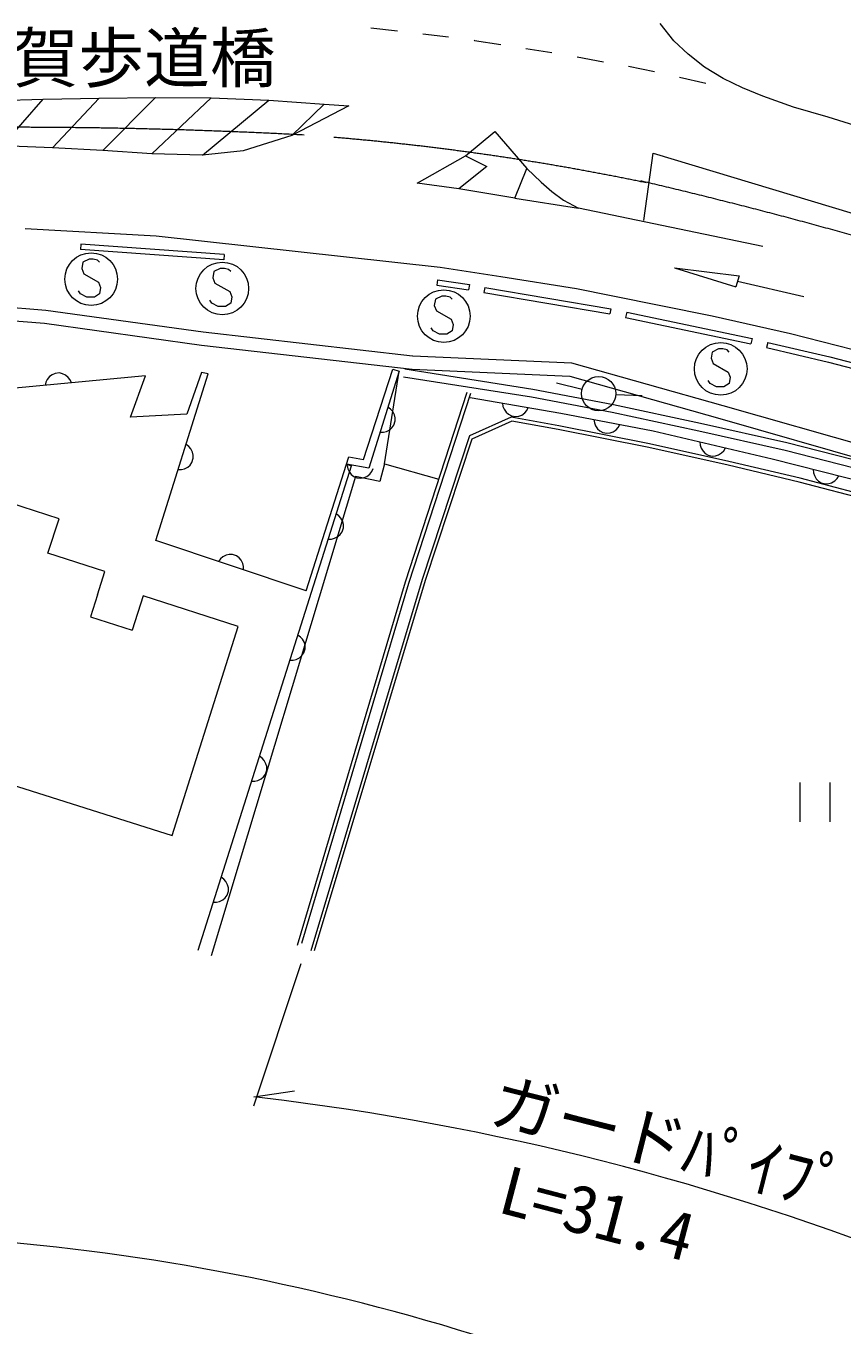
# Model space of a CAD drawing. Units: millimetres, scale not verified. Extents: x 40000 to 680000, y 20000 to 380000.
# Drawn here: x 219287 to 250293, y 264228 to 313564 of the extents above; entities that cross this region are included whole.
import ezdxf
from ezdxf.enums import TextEntityAlignment as Align

# ---------------------------------------------------------------- set-up
doc = ezdxf.new("R2010")
doc.units = ezdxf.units.MM
doc.header["$LTSCALE"] = 1000
doc.linetypes.add('CHAIN', pattern=[18.5, 12, -1.5, 3.5, -1.5])
for name, color, linetype, lineweight in [('M-BGD', 7, 'Continuous', 13), ('M-BGD-EXST', 7, 'Continuous', 13), ('M-BMK', 2, 'CHAIN', 13), ('M-STR-HTXT', 7, 'Continuous', 13), ('M-STR-STRC', 7, 'Continuous', 13)]:
    doc.layers.add(name, color=color, linetype=linetype, lineweight=lineweight)
doc.styles.add('ＭＳ ゴシック', font='')
doc.styles.get('ＭＳ ゴシック').set_extended_font_data('MS Gothic')

msp = doc.modelspace()

# ---------------------------------------------------------------- linework, layer by layer
at = {"layer": 'M-BGD'}
for p, q in [((232386, 313490), (233399, 313384)), ((243904, 312998), (243377, 313662)), ((234371, 313269), (235347, 313151)), ((236311, 313025), (236333, 313018)), ((236333, 313018), (237334, 312857)), ((244450, 312492), (243904, 312998)), ((238278, 312712), (239272, 312558)), ((240232, 312395), (241236, 312203)), ((245070, 311997), (244450, 312492)), ((242177, 312037), (243167, 311832)), ((245776, 311574), (245070, 311997)), ((244116, 311616), (245118, 311388)), ((246510, 311218), (245776, 311574)), ((219941, 310788), (222070, 310826)), ((220289, 308940), (222070, 310826)), ((222070, 310826), (224204, 310842)), ((222209, 308835), (224204, 310842)), ((224067, 308714), (226326, 310832)), ((224204, 310842), (226326, 310832)), ((226326, 310832), (228519, 310743)), ((247288, 310895), (246510, 311218)), ((248445, 310486), (247288, 310895)), ((217743, 310716), (219941, 310788)), ((218401, 309007), (219941, 310788)), ((225998, 308660), (228519, 310743)), ((228519, 310743), (230615, 310589)), ((229384, 309406), (230615, 310589)), ((231555, 310530), (229384, 309406)), ((230615, 310589), (231555, 310530)), ((249760, 310098), (248445, 310486)), ((251681, 309502), (249760, 310098)), ((229384, 309406), (227543, 308827)), ((235983, 308627), (237101, 309554)), ((237101, 309554), (238314, 308149)), ((220289, 308940), (218401, 309007)), ((222209, 308835), (220289, 308940)), ((224067, 308714), (222209, 308835)), ((225998, 308660), (224067, 308714)), ((227543, 308827), (225998, 308660)), ((234156, 307598), (235983, 308627)), ((235983, 308627), (236798, 308226)), ((242759, 306171), (243114, 308729)), ((243114, 308729), (255690, 304935)), ((236798, 308226), (235731, 307385)), ((237857, 307028), (238314, 308149)), ((238314, 308149), (238863, 307630)), ((235731, 307385), (234156, 307598)), ((237857, 307028), (235731, 307385)), ((238863, 307630), (239264, 307273)), ((237857, 307028), (240283, 306643)), ((237857, 307028), (237933, 307014)), ((239264, 307273), (239711, 306952)), ((239711, 306952), (240283, 306643)), ((247289, 305184), (240283, 306643)), ((219258, 305873), (224234, 305590)), ((224234, 305590), (235025, 304399)), ((235025, 304399), (237329, 304050)), ((237329, 304050), (240201, 303592)), ((243927, 304373), (246262, 303654)), ((243927, 304373), (246390, 304079)), ((246390, 304079), (246262, 303654)), ((240201, 303592), (241524, 303326)), ((246322, 303875), (248837, 303294)), ((214073, 303258), (220047, 302773)), ((241524, 303326), (245359, 302550)), ((214057, 302757), (219992, 302276)), ((220047, 302773), (226015, 301942)), ((245359, 302550), (248332, 301881)), ((219992, 302276), (225953, 301446)), ((226015, 301942), (233976, 301032)), ((225953, 301446), (233959, 300530)), ((248332, 301881), (250715, 301279)), ((240027, 300759), (233983, 301030)), ((232107, 297103), (233226, 300536)), ((233226, 300536), (233467, 300449)), ((238541, 299761), (233683, 300525)), ((233959, 300530), (239947, 300262)), ((245783, 299132), (240027, 300759)), ((223832, 300273), (217200, 299646)), ((220047, 300036), (220018, 299913)), ((220097, 300141), (220047, 300036)), ((220187, 300250), (220097, 300141)), ((220281, 300319), (220187, 300250)), ((220397, 300370), (220281, 300319)), ((220556, 300385), (220397, 300370)), ((220679, 300357), (220556, 300385)), ((220785, 300307), (220679, 300357)), ((220893, 300216), (220785, 300307)), ((220963, 300123), (220893, 300216)), ((221014, 300007), (220963, 300123)), ((223261, 298707), (223832, 300273)), ((224227, 294027), (226210, 300359)), ((225960, 300400), (225402, 298820)), ((226210, 300359), (225960, 300400)), ((233467, 300449), (232316, 296772)), ((232904, 296939), (233467, 300449)), ((238490, 299465), (233637, 300228)), ((240415, 299759), (239445, 300001)), ((239947, 300262), (245647, 298651)), ((233707, 292450), (236051, 299656)), ((233840, 292408), (236184, 299613)), ((241616, 299178), (238541, 299761)), ((241695, 299573), (242695, 299529)), ((233143, 299014), (233041, 299088)), ((233221, 298927), (233143, 299014)), ((236158, 299458), (239606, 298854)), ((237389, 299242), (237408, 299117)), ((237408, 299117), (237450, 299008)), ((237450, 299008), (237531, 298892)), ((238314, 298958), (238374, 299070)), ((241557, 298884), (238490, 299465)), ((244921, 298468), (241616, 299178)), ((251597, 297475), (245783, 299132)), ((225402, 298820), (223261, 298707)), ((233287, 298801), (233221, 298927)), ((233268, 298409), (233316, 298562)), ((233314, 298688), (233287, 298801)), ((233316, 298562), (233314, 298688)), ((237726, 298710), (236143, 297994)), ((237746, 298554), (236227, 297868)), ((237531, 298892), (237619, 298816)), ((237619, 298816), (237731, 298756)), ((239533, 298382), (237726, 298710)), ((237731, 298756), (237888, 298728)), ((239505, 298235), (237746, 298554)), ((237888, 298728), (238013, 298747)), ((238013, 298747), (238122, 298789)), ((238122, 298789), (238238, 298870)), ((238238, 298870), (238314, 298958)), ((239606, 298854), (243113, 298191)), ((240868, 298615), (240885, 298490)), ((240885, 298490), (240926, 298381)), ((244856, 298175), (241557, 298884)), ((245647, 298651), (251457, 296995)), ((232742, 298134), (232869, 298136)), ((232869, 298136), (232982, 298163)), ((232982, 298163), (233107, 298229)), ((233107, 298229), (233194, 298306)), ((233194, 298306), (233268, 298409)), ((236143, 297994), (234342, 292537)), ((242954, 297554), (239505, 298235)), ((242984, 297700), (239533, 298382)), ((240926, 298381), (241005, 298264)), ((241005, 298264), (241092, 298186)), ((241092, 298186), (241203, 298125)), ((241203, 298125), (241360, 298095)), ((241360, 298095), (241485, 298112)), ((241485, 298112), (241595, 298152)), ((241595, 298152), (241712, 298232)), ((241712, 298232), (241789, 298319)), ((241789, 298319), (241851, 298430)), ((243113, 298191), (247644, 297122)), ((248133, 297436), (244856, 298175)), ((248202, 297728), (244921, 298468)), ((225471, 297596), (225368, 297670)), ((225548, 297509), (225471, 297596)), ((225614, 297384), (225548, 297509)), ((236227, 297868), (234456, 292501)), ((245965, 296881), (242954, 297554)), ((245998, 297028), (242984, 297700)), ((244892, 297771), (244903, 297645)), ((244903, 297645), (244938, 297534)), ((244938, 297534), (245013, 297414)), ((245798, 297434), (245865, 297542)), ((251326, 296938), (248202, 297728)), ((225595, 296991), (225643, 297144)), ((225641, 297270), (225614, 297384)), ((225643, 297144), (225641, 297270)), ((229927, 292108), (231551, 297200)), ((231550, 297200), (232107, 297103)), ((245013, 297414), (245096, 297333)), ((245096, 297333), (245204, 297266)), ((245204, 297266), (245360, 297229)), ((245360, 297229), (245486, 297241)), ((245486, 297241), (245597, 297276)), ((245597, 297276), (245717, 297350)), ((245717, 297350), (245798, 297434)), ((248697, 296390), (245998, 297028)), ((247644, 297122), (251729, 296081)), ((251250, 296648), (248133, 297436)), ((225069, 296716), (225196, 296718)), ((225196, 296718), (225309, 296746)), ((225309, 296746), (225434, 296811)), ((225434, 296811), (225521, 296889)), ((225521, 296889), (225595, 296991)), ((225824, 278461), (231654, 296853)), ((231462, 296920), (231654, 296853)), ((232316, 296772), (231462, 296920)), ((231489, 296874), (231514, 296750)), ((231514, 296750), (231561, 296643)), ((231561, 296643), (231648, 296532)), ((231648, 296532), (231740, 296460)), ((232244, 296459), (232355, 296546)), ((232355, 296546), (232427, 296638)), ((232427, 296638), (232481, 296752)), ((232904, 296939), (232737, 296268)), ((232904, 296939), (234978, 296355)), ((248660, 296244), (245965, 296881)), ((249202, 296725), (249211, 296599)), ((249211, 296599), (249244, 296487)), ((231809, 296454), (226326, 278249)), ((231740, 296460), (231855, 296406)), ((232737, 296268), (231809, 296454)), ((231855, 296406), (232013, 296386)), ((232013, 296386), (232137, 296411)), ((232137, 296411), (232244, 296459)), ((251633, 295466), (248660, 296244)), ((251671, 295611), (248697, 296390)), ((249244, 296487), (249316, 296365)), ((249316, 296365), (249399, 296283)), ((249399, 296283), (249505, 296214)), ((249505, 296214), (249660, 296175)), ((249660, 296175), (249786, 296184)), ((249786, 296184), (249898, 296217)), ((249898, 296217), (250019, 296289)), ((250019, 296289), (250102, 296372)), ((250102, 296372), (250171, 296478)), ((220546, 294844), (217807, 295729)), ((231179, 294957), (231076, 295031)), ((220124, 293545), (220546, 294844)), ((231256, 294869), (231179, 294957)), ((231321, 294744), (231256, 294869)), ((231348, 294630), (231321, 294744)), ((231350, 294504), (231348, 294630)), ((230774, 294078), (230901, 294080)), ((230901, 294080), (231014, 294107)), ((231014, 294107), (231140, 294172)), ((231140, 294172), (231227, 294249)), ((231227, 294249), (231302, 294351)), ((231302, 294351), (231350, 294504)), ((229927, 292108), (224227, 294027)), ((222287, 292850), (220124, 293545)), ((226679, 293328), (226603, 293227)), ((226768, 293404), (226679, 293328)), ((226895, 293466), (226768, 293404)), ((227009, 293491), (226895, 293466)), ((227135, 293491), (227009, 293491)), ((227287, 293440), (227135, 293491)), ((227388, 293364), (227287, 293440)), ((227463, 293275), (227388, 293364)), ((227526, 293148), (227463, 293275)), ((227551, 293034), (227526, 293148)), ((222004, 291962), (222287, 292850)), ((227551, 292908), (227551, 293034)), ((229598, 278660), (233707, 292450)), ((229765, 278728), (233840, 292408)), ((234342, 292537), (230106, 278443)), ((234456, 292501), (230231, 278440)), ((222004, 291962), (221736, 291124)), ((223743, 291918), (223326, 290616)), ((227350, 290762), (223743, 291918)), ((221736, 291124), (223326, 290616)), ((224838, 282817), (227350, 290762)), ((229721, 290358), (229619, 290433)), ((229798, 290271), (229721, 290358)), ((229864, 290145), (229798, 290271)), ((229891, 290032), (229864, 290145)), ((229682, 289573), (229770, 289651)), ((229770, 289651), (229844, 289753)), ((229844, 289753), (229892, 289905)), ((229892, 289905), (229891, 290032)), ((229317, 289480), (229443, 289481)), ((229443, 289481), (229557, 289508)), ((229557, 289508), (229682, 289573)), ((213405, 286445), (224838, 282817)), ((228264, 285760), (228161, 285835)), ((228341, 285673), (228264, 285760)), ((228406, 285547), (228341, 285673)), ((228387, 285155), (228435, 285307)), ((228433, 285434), (228406, 285547)), ((228435, 285307), (228433, 285434)), ((227859, 284881), (227986, 284883)), ((227986, 284883), (228099, 284910)), ((228099, 284910), (228225, 284975)), ((228225, 284975), (228312, 285052)), ((228312, 285052), (228387, 285155)), ((248696, 284838), (248696, 283338)), ((249836, 283338), (249836, 284838)), ((226806, 281162), (226704, 281236)), ((226883, 281075), (226806, 281162)), ((226949, 280949), (226883, 281075)), ((226976, 280836), (226949, 280949)), ((226977, 280709), (226976, 280836)), ((226402, 280283), (226528, 280285)), ((226528, 280285), (226642, 280312)), ((226642, 280312), (226767, 280377)), ((226767, 280377), (226855, 280454)), ((226855, 280454), (226929, 280557)), ((226929, 280557), (226977, 280709))]:
    msp.add_line(p, q, dxfattribs=at)
msp.add_circle((241046, 299601), 650, dxfattribs=at)
at = {"layer": 'M-BGD-EXST'}
for p, q in [((221445, 304589), (221405, 304349)), ((221685, 304709), (221445, 304589)), ((221845, 304709), (221685, 304709)), ((222005, 304669), (221845, 304709)), ((222085, 304589), (222005, 304669)), ((221405, 304349), (221485, 304149)), ((221485, 304149), (222045, 303829)), ((226427, 304235), (226387, 303995)), ((226387, 303995), (226467, 303795)), ((226667, 304355), (226427, 304235)), ((226827, 304355), (226667, 304355)), ((226987, 304315), (226827, 304355)), ((227067, 304235), (226987, 304315)), ((221365, 303389), (221285, 303509)), ((222045, 303829), (222125, 303629)), ((222125, 303629), (222085, 303389)), ((226467, 303795), (227027, 303475)), ((227027, 303475), (227107, 303275)), ((221605, 303269), (221365, 303389)), ((221885, 303269), (221605, 303269)), ((222085, 303389), (221885, 303269)), ((226347, 303035), (226267, 303155)), ((226587, 302915), (226347, 303035)), ((227067, 303035), (226867, 302915)), ((227107, 303275), (227067, 303035)), ((234842, 303184), (234802, 302944)), ((234802, 302944), (234882, 302744)), ((235082, 303304), (234842, 303184)), ((235242, 303304), (235082, 303304)), ((235402, 303264), (235242, 303304)), ((235482, 303184), (235402, 303264)), ((226867, 302915), (226587, 302915)), ((234882, 302744), (235442, 302424)), ((234762, 301984), (234682, 302104)), ((235002, 301864), (234762, 301984)), ((235482, 301984), (235282, 301864)), ((235442, 302424), (235522, 302224)), ((235522, 302224), (235482, 301984)), ((235282, 301864), (235002, 301864)), ((245363, 301182), (245323, 300942)), ((245603, 301302), (245363, 301182)), ((245763, 301302), (245603, 301302)), ((245923, 301262), (245763, 301302)), ((246003, 301182), (245923, 301262)), ((245323, 300942), (245403, 300742)), ((245403, 300742), (245963, 300422)), ((245283, 299982), (245203, 300102)), ((245523, 299862), (245283, 299982)), ((246003, 299982), (245803, 299862)), ((245963, 300422), (246043, 300222)), ((246043, 300222), (246003, 299982)), ((245803, 299862), (245523, 299862))]:
    msp.add_line(p, q, dxfattribs=at)
for centre in [(221765, 303949), (226747, 303595), (235162, 302544), (245683, 300542)]:
    msp.add_circle(centre, 1000, dxfattribs=at)
at = {"layer": 'M-BMK'}
for centre, radius, start, end in [((218752, 100323), 209393, 86.96097, 106.57092), ((222838, 211594), 98078, 78.22321, 85.89799), ((200140, 125697), 186879, 62.45143, 76.85311)]:
    msp.add_arc(centre, radius, start, end, dxfattribs=at)
at = {"layer": 'M-STR-HTXT'}
for p, q in [((229731, 277951), (227927, 272539)), ((227947, 272898), (229489, 273124)), ((229095, 272751), (227947, 272898))]:
    msp.add_line(p, q, dxfattribs=at)
for centre, radius, start, end in [((216467, 173395), 100156, 67.70879, 82.75689), ((210803, 181710), 86017, 72.3558, 98.90765)]:
    msp.add_arc(centre, radius, start, end, dxfattribs=at)
at = {"layer": 'M-STR-STRC'}
for p, q in [((221368, 305274), (221354, 305074)), ((226805, 304682), (221354, 305074)), ((226819, 304881), (221368, 305274)), ((226819, 304881), (226805, 304682)), ((234927, 303922), (234898, 303724)), ((234927, 303922), (236135, 303747)), ((234898, 303724), (236106, 303549)), ((236135, 303747), (236106, 303549)), ((236721, 303637), (236688, 303440)), ((236688, 303440), (241471, 302627)), ((236721, 303637), (241505, 302825)), ((241505, 302825), (241471, 302627)), ((242111, 302694), (242070, 302498)), ((242070, 302498), (246832, 301496)), ((242111, 302694), (246873, 301691)), ((246873, 301691), (246832, 301496)), ((247473, 301547), (247427, 301352)), ((247473, 301547), (249827, 300993)), ((247427, 301352), (249778, 300798)), ((249827, 300993), (252189, 300377)), ((249778, 300798), (252138, 300183))]:
    msp.add_line(p, q, dxfattribs=at)

# ---------------------------------------------------------------- texts
at = {"layer": 'M-STR-HTXT', "style": 'ＭＳ ゴシック'}
msp.add_text('才賀歩道橋', height=1833, dxfattribs=at).set_placement((216276, 310885), align=Align.BOTTOM_LEFT)
for s, rotation, p in [('ガードﾊﾟｲﾌﾟ ', 345.7, (236696, 271399)), ('L=31.4 ', 345.3, (237010, 267994))]:
    msp.add_text(s, height=1833, rotation=rotation, dxfattribs=at).set_placement(p, align=Align.BOTTOM_LEFT)

doc.saveas('drawing.dxf')
